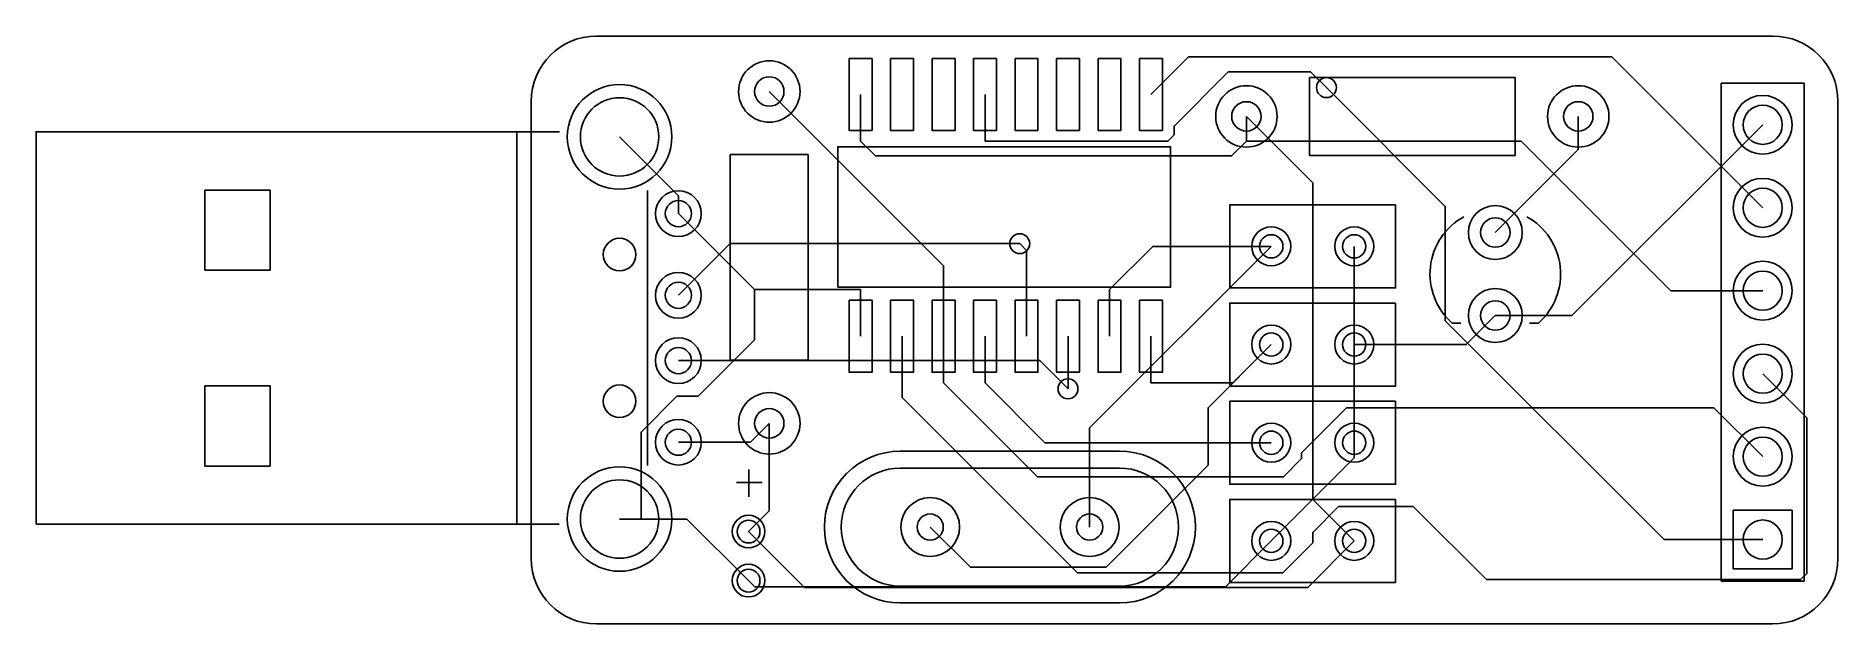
# Model space of a CAD drawing. Header units: millimetres. Extents: x -20.2 to 35, y -13 to 5.
import ezdxf

# ---------------------------------------------------------------- set-up
doc = ezdxf.new("R2010")
doc.units = ezdxf.units.MM

msp = doc.modelspace()

# ---------------------------------------------------------------- linework, layer by layer
for points in [[(-3, 5), (33, 5)], [(19.342, 3.421), (18.857, 3.904), (16.337, 3.904), (14.679, 2.245), (14.679, 1.974), (14.488, 1.781), (8.89, 1.781)], [(13.97, 3.208), (15.121, 4.359), (28.082, 4.359), (32.697, -0.257)], [(18.821, 1.346), (18.821, 3.734)], [(18.821, 3.734), (25.121, 3.734)], [(32.697, -10.417), (29.675, -10.417), (22.979, -3.721), (22.979, -0.218), (19.342, 3.421)], [(25.121, 3.734), (25.121, 1.346)], [(31.427, -9.782), (31.427, -11.687), (33.967, -11.687), (33.967, 3.553), (31.427, 3.553)], [(31.427, 3.553), (31.427, -9.782)], [(-5, -11), (-5, 3)], [(2.286, 3.302), (7.62, -2.032), (7.62, -4.191)], [(5.08, 3.208), (5.08, 1.781)], [(8.89, 3.208), (8.89, 1.781)], [(35, 3), (35, -11)], [(16.891, 1.781), (16.891, 2.54)], [(20.193, -10.457), (18.923, -9.187), (18.923, 0.508), (16.891, 2.54)], [(24.511, -1.016), (27.051, 1.524), (27.051, 2.54)], [(32.697, 2.283), (26.858, -3.556), (24.511, -3.556), (24.511, -3.556)], [(-20.161, -9.943), (-20.161, 2.07), (-4.14, 2.07)], [(-5.446, 2.07), (-5.446, -9.943)], [(-2.296, 1.913), (-0.498, 0.112), (-0.498, -0.437)], [(16.891, 1.781), (16.439, 1.328), (5.532, 1.328), (5.08, 1.781)], [(32.697, -2.797), (29.881, -2.797), (25.303, 1.781), (16.891, 1.781)], [(1.092, -4.928), (1.092, 1.372)], [(1.092, 1.372), (3.48, 1.372)], [(3.48, 1.372), (3.48, -4.928)], [(25.121, 1.346), (18.821, 1.346)], [(-14.997, 0.279), (-12.997, 0.279), (-12.997, -2.168)], [(-14.997, -2.168), (-14.997, 0.279)], [(-1.446, 0.271), (-1.446, -8.144)], [(1.829, -2.764), (-0.498, -0.437)], [(-0.498, -2.936), (1.085, -1.356), (9.952, -1.356)], [(10.16, -4.191), (10.16, -1.565), (9.952, -1.356)], [(12.093, -10.033), (12.093, -7), (17.653, -1.44)], [(17.653, -1.44), (14.026, -1.44), (12.7, -2.764)], [(20.193, -4.445), (20.193, -1.44)], [(-14.997, -2.168), (-12.997, -2.168)], [(1.829, -2.764), (1.829, -4.303), (0.107, -6.027), (-0.541, -6.027), (-1.641, -7.127), (-1.641, -9.787)], [(5.08, -2.764), (1.829, -2.764)], [(5.08, -4.191), (5.08, -2.764)], [(12.7, -4.191), (12.7, -2.764)], [(20.193, -4.445), (23.622, -4.445), (24.511, -3.556)], [(23.188, -3.786), (23.46, -3.786)], [(25.562, -3.786), (25.834, -3.786)], [(32.697, -5.337), (34.051, -6.69), (34.051, -11.45), (33.858, -11.643), (24.237, -11.643), (21.996, -9.403), (19.715, -9.403), (18.923, -10.196), (18.923, -10.518), (18.011, -11.43), (11.717, -11.43), (6.35, -6.063), (6.35, -4.191)], [(7.62, -4.191), (7.62, -5.618)], [(8.89, -4.191), (8.89, -5.618)], [(11.43, -5.801), (11.43, -4.191)], [(13.97, -4.191), (13.97, -5.618)], [(-0.498, -4.938), (10.566, -4.938), (11.43, -5.801)], [(3.48, -4.928), (1.092, -4.928)], [(7.211, -10.033), (8.443, -11.265), (12.598, -11.265), (15.72, -8.143), (15.72, -6.378), (17.653, -4.445)], [(17.653, -4.445), (16.48, -5.618), (13.97, -5.618)], [(20.193, -7.45), (20.193, -4.445)], [(-14.997, -5.705), (-12.997, -5.705)], [(-14.997, -8.167), (-12.997, -8.167), (-12.997, -5.705)], [(-14.997, -5.705), (-14.997, -8.167)], [(7.62, -5.618), (10.495, -8.494), (18.024, -8.494), (18.578, -7.938), (18.578, -7.76), (19.959, -6.378), (31.199, -6.378), (32.697, -7.877)], [(8.89, -5.618), (10.724, -7.45), (17.653, -7.45)], [(-0.498, -7.437), (1.707, -7.437), (2.286, -6.858)], [(1.651, -10.173), (2.286, -9.538), (2.286, -6.858)], [(6.297, -7.711), (13.007, -7.711)], [(17.653, -10.457), (20.193, -7.917), (20.193, -7.45)], [(1.661, -9.111), (1.661, -8.273)], [(13.007, -8.227), (6.297, -8.227)], [(1.281, -8.673), (2.068, -8.673)], [(-1.641, -9.787), (-2.296, -9.787)], [(1.651, -11.674), (-0.234, -9.787), (-1.641, -9.787)], [(-20.161, -9.943), (-4.146, -9.943)], [(20.193, -10.457), (18.768, -11.882), (3.363, -11.882), (1.651, -10.173)], [(17.653, -10.457), (16.248, -11.862), (1.841, -11.862), (1.651, -11.674)], [(6.297, -11.839), (13.007, -11.839)], [(13.007, -12.355), (6.297, -12.355)], [(33, -13), (-3, -13)]]:
    msp.add_lwpolyline(points)
for points in [[(4.729, 4.308), (5.431, 4.308), (5.431, 2.108), (4.729, 2.108)], [(5.999, 4.308), (6.701, 4.308), (6.701, 2.108), (5.999, 2.108)], [(7.269, 4.308), (7.971, 4.308), (7.971, 2.108), (7.269, 2.108)], [(8.539, 4.308), (9.241, 4.308), (9.241, 2.108), (8.539, 2.108)], [(9.809, 4.308), (10.511, 4.308), (10.511, 2.108), (9.809, 2.108)], [(11.079, 4.308), (11.781, 4.308), (11.781, 2.108), (11.079, 2.108)], [(12.349, 4.308), (13.051, 4.308), (13.051, 2.108), (12.349, 2.108)], [(13.619, 4.308), (14.321, 4.308), (14.321, 2.108), (13.619, 2.108)], [(4.38, -2.691), (14.57, -2.691), (14.57, 1.609), (4.38, 1.609), (4.38, -2.691)], [(21.46, -0.172), (16.38, -0.172), (16.38, -2.712), (21.46, -2.712), (21.46, -0.172)], [(4.729, -3.091), (5.431, -3.091), (5.431, -5.291), (4.729, -5.291)], [(5.999, -3.091), (6.701, -3.091), (6.701, -5.291), (5.999, -5.291)], [(7.269, -3.091), (7.971, -3.091), (7.971, -5.291), (7.269, -5.291)], [(8.539, -3.091), (9.241, -3.091), (9.241, -5.291), (8.539, -5.291)], [(9.809, -3.091), (10.511, -3.091), (10.511, -5.291), (9.809, -5.291)], [(11.079, -3.091), (11.781, -3.091), (11.781, -5.291), (11.079, -5.291)], [(12.349, -3.091), (13.051, -3.091), (13.051, -5.291), (12.349, -5.291)], [(13.619, -3.091), (14.321, -3.091), (14.321, -5.291), (13.619, -5.291)], [(21.46, -3.178), (16.38, -3.178), (16.38, -5.718), (21.46, -5.718), (21.46, -3.178)], [(21.46, -6.183), (16.38, -6.183), (16.38, -8.723), (21.46, -8.723), (21.46, -6.183)], [(21.46, -9.189), (16.38, -9.189), (16.38, -11.729), (21.46, -11.729), (21.46, -9.189)], [(31.797, -11.317), (31.797, -9.517), (33.597, -9.517), (33.597, -11.317)]]:
    msp.add_lwpolyline(points, close=True)
for centre, radius in [((2.286, 3.302), 0.94), ((-2.297, 1.913), 1.6), ((2.286, 3.302), 0.45), ((16.891, 2.54), 0.94), ((19.342, 3.421), 0.305), ((27.051, 2.54), 0.94), ((-2.297, 1.913), 1.2), ((5.08, 3.208), 0), ((6.35, 3.208), 0), ((7.62, 3.208), 0), ((8.89, 3.208), 0), ((10.16, 3.208), 0), ((11.43, 3.208), 0), ((12.7, 3.208), 0), ((13.97, 3.208), 0), ((16.891, 2.54), 0.45), ((27.051, 2.54), 0.45), ((32.697, 2.283), 0.9), ((32.697, 2.283), 0.6), ((32.697, -0.257), 0.9), ((-0.497, -0.437), 0.7), ((32.697, -0.257), 0.6), ((-0.497, -0.437), 0.4), ((24.511, -1.016), 0.826), ((9.952, -1.356), 0.305), ((17.653, -1.439), 0.597), ((17.653, -1.439), 0.356), ((20.193, -1.439), 0.597), ((20.193, -1.439), 0.356), ((24.511, -1.016), 0.45), ((-2.297, -1.692), 0.5), ((32.697, -2.797), 0.9), ((32.697, -2.797), 0.6), ((-0.497, -2.937), 0.7), ((-0.497, -2.937), 0.4), ((24.511, -3.556), 0.826), ((24.511, -3.556), 0.45), ((17.653, -4.445), 0.597), ((20.193, -4.445), 0.597), ((-0.497, -4.937), 0.7), ((5.08, -4.191), 0), ((6.35, -4.191), 0), ((7.62, -4.191), 0), ((8.89, -4.191), 0), ((10.16, -4.191), 0), ((11.43, -4.191), 0), ((12.7, -4.191), 0), ((13.97, -4.191), 0), ((17.653, -4.445), 0.356), ((20.193, -4.445), 0.356), ((-0.497, -4.937), 0.4), ((32.697, -5.337), 0.9), ((32.697, -5.337), 0.6), ((11.43, -5.801), 0.305), ((-2.297, -6.182), 0.5), ((2.286, -6.858), 0.94), ((2.286, -6.858), 0.45), ((-0.497, -7.437), 0.7), ((-0.497, -7.437), 0.4), ((17.653, -7.451), 0.597), ((17.653, -7.451), 0.356), ((20.193, -7.451), 0.597), ((20.193, -7.451), 0.356), ((32.697, -7.877), 0.9), ((32.697, -7.877), 0.6), ((-2.297, -9.787), 1.6), ((-2.297, -9.787), 1.2), ((7.212, -10.033), 0.9), ((12.092, -10.033), 0.9), ((1.651, -10.171), 0.5), ((1.651, -10.171), 0.35), ((7.212, -10.033), 0.4), ((12.092, -10.033), 0.4), ((17.653, -10.456), 0.597), ((20.193, -10.456), 0.597), ((32.697, -10.417), 0.6), ((17.653, -10.456), 0.356), ((20.193, -10.456), 0.356), ((1.651, -11.673), 0.5), ((1.651, -11.673), 0.35)]:
    msp.add_circle(centre, radius)
for centre, radius, start, end in [((-3, 3), 2, 90, 180), ((33, 3), 2, 0, 90), ((24.511, -2.286), 2, 118.6927, 228.59), ((24.511, -2.286), 2, 311.41, 61.3073), ((6.297, -10.033), 2.323, 90, 180), ((13.007, -10.033), 2.323, 0, 90), ((6.297, -10.033), 1.806, 90, 180), ((13.007, -10.033), 1.806, 0, 90), ((6.297, -10.033), 2.323, 180, 270), ((6.297, -10.033), 1.806, 180, 270), ((13.007, -10.033), 1.806, 270, 0), ((13.007, -10.033), 2.323, 270, 360), ((-3, -11), 2, 180, 270), ((33, -11), 2, 270, 0)]:
    msp.add_arc(centre, radius, start, end)

doc.saveas('drawing.dxf')
